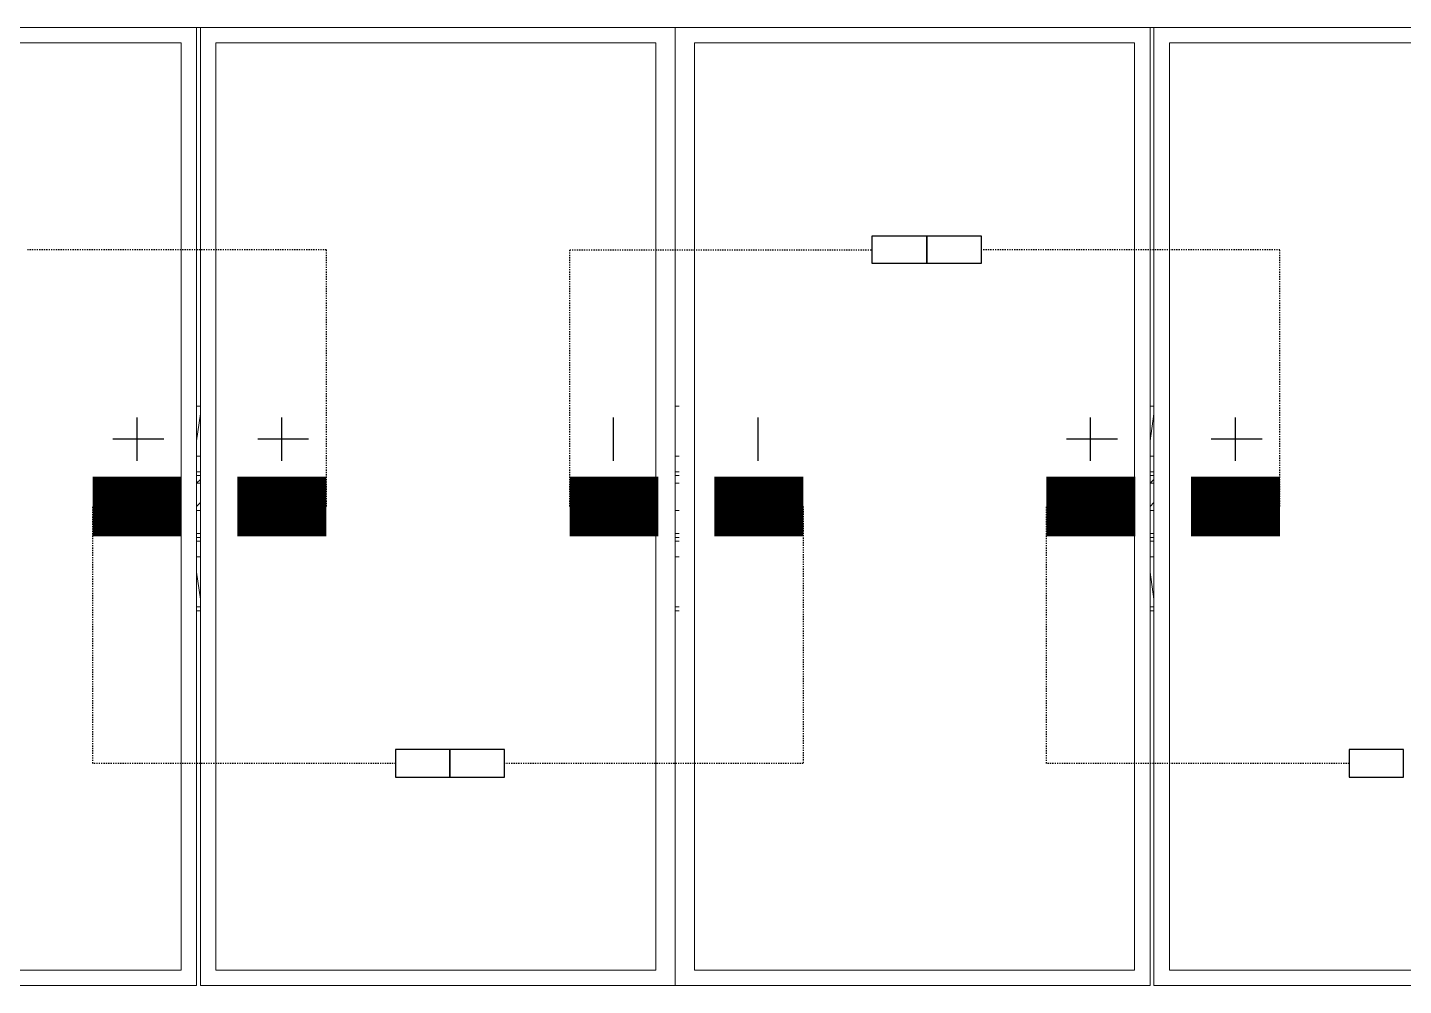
# Model space of a CAD drawing. Header units: feet. Extents: x -12372 to 90117, y -14865 to 4121.
# Drawn here: x 4892.8 to 5008.3, y 1367 to 1447.3 of the extents above; entities that cross this region are included whole.
import ezdxf

# ---------------------------------------------------------------- set-up
doc = ezdxf.new("R2010")
doc.units = ezdxf.units.FT
doc.header["$MEASUREMENT"] = 0
doc.linetypes.add('HIDDEN', pattern=[0.375, 0.25, -0.125])
for name, color, linetype in [('E-HARN-COMP', 8, 'Continuous'), ('E-TRNK-CABL-NEG', 6, 'HIDDEN'), ('E-TRUNK-CABLE-POS', 6, 'HIDDEN'), ('Polarity-Text', 7, 'Continuous')]:
    doc.layers.add(name, color=color, linetype=linetype)

# ---------------------------------------------------------------- blocks, each defined once
blk = doc.blocks.new('A$C47dfd34d')
at = {"lineweight": 5}
for points in [[(4.0715, 0.41332), (2.21824, 0.41332)], [(3.04154, 0.24666), (3.04154, 0.24332)], [(3.04321, 0.24666), (3.04154, 0.23499)], [(3.2482, 0.23499), (3.2482, 0.24666), (3.2482, 0.24332)], [(3.45319, 0.23499), (3.45486, 0.24666), (3.45486, 0.24332)], [(3.04154, 0.22832), (3.04321, 0.22832)], [(3.2482, 0.22832), (3.24987, 0.22832)], [(3.45319, 0.22832), (3.45486, 0.22832)], [(3.04321, 0.22166), (3.04154, 0.22166)], [(3.04154, 0.21999), (3.04321, 0.21999)], [(3.2482, 0.22166), (3.24987, 0.22166)], [(3.2482, 0.21999), (3.24987, 0.21999)], [(3.45486, 0.22166), (3.45319, 0.22166)], [(3.45319, 0.21999), (3.45486, 0.21999)], [(3.04321, 0.21666), (3.04154, 0.21666), (3.04321, 0.21832)], [(3.2482, 0.21832), (3.2482, 0.21666), (3.24987, 0.21666)], [(3.45486, 0.21666), (3.45319, 0.21666), (3.45486, 0.21832)], [(3.04154, 0.20666), (3.04321, 0.20832)], [(3.2482, 0.20666), (3.2482, 0.20832)], [(3.45319, 0.20666), (3.45486, 0.20832)], [(3.04321, 0.20499), (3.04154, 0.20499)], [(3.2482, 0.20499), (3.24987, 0.20499)], [(3.45486, 0.20499), (3.45319, 0.20499)], [(3.04154, 0.19499), (3.04321, 0.19499)], [(3.04321, 0.19333), (3.04154, 0.19333)], [(3.04154, 0.19166), (3.04321, 0.19166)], [(3.2482, 0.19499), (3.24987, 0.19499)], [(3.2482, 0.19333), (3.24987, 0.19333)], [(3.2482, 0.19166), (3.24987, 0.19166)], [(3.45319, 0.19499), (3.45486, 0.19499)], [(3.45486, 0.19333), (3.45319, 0.19333)], [(3.45319, 0.19166), (3.45486, 0.19166)], [(3.04321, 0.18499), (3.04154, 0.18499)], [(3.2482, 0.18499), (3.24987, 0.18499)], [(3.45486, 0.18499), (3.45319, 0.18499)], [(3.04154, 0.17833), (3.04321, 0.16666)], [(3.2482, 0.16999), (3.2482, 0.16666), (3.2482, 0.17833)], [(3.45486, 0.16999), (3.45486, 0.16666), (3.45319, 0.17833)], [(3.04154, 0.16999), (3.04154, 0.16666)], [(3.04154, 0.16666), (3.04154, 0.16666)], [(3.2482, 0.16666), (3.2482, 0.16666)], [(3.45486, 0.16666), (3.45486, 0.16666)], [(3.04154, 0.16333), (3.04321, 0.16333)], [(3.04154, 0.16166), (3.04321, 0.16166)], [(3.2482, 0.16333), (3.24987, 0.16333)], [(3.2482, 0.16166), (3.24987, 0.16166)], [(3.45319, 0.16333), (3.45486, 0.16333)], [(3.45319, 0.16166), (3.45486, 0.16166)]]:
    blk.add_lwpolyline(points, dxfattribs=at)
for points in [[(2.83655, 0.41332), (3.04154, 0.41332), (3.04154, 0), (2.83655, 0)], [(3.04321, 0.41332), (3.2482, 0.41332), (3.2482, 0), (3.04321, 0)], [(3.2482, 0), (3.45319, 0), (3.45319, 0.41332), (3.2482, 0.41332)], [(3.45486, 0.41332), (3.45486, 0), (3.65985, 0), (3.65985, 0.41332)], [(2.84322, 0.40665), (2.84322, 0.00667), (3.03488, 0.00667), (3.03488, 0.40665)], [(3.04988, 0.40665), (3.04988, 0.00667), (3.23987, 0.00667), (3.23987, 0.40665)], [(3.25653, 0.00667), (3.44653, 0.00667), (3.44653, 0.40665), (3.25653, 0.40665)], [(3.65318, 0.40665), (3.65318, 0.00667), (3.46153, 0.00667), (3.46153, 0.40665)], [(3.04321, 0.24999), (3.04154, 0.24999)], [(3.24987, 0.24999), (3.2482, 0.24999)], [(3.45486, 0.24999), (3.45319, 0.24999)]]:
    blk.add_lwpolyline(points, close=True, dxfattribs=at)

msp = doc.modelspace()

# ---------------------------------------------------------------- linework, layer by layer
at = {"layer": 'E-HARN-COMP'}
for points in [[(4968.26, 1429.87), (4968.26, 1427.54), (4963.69, 1427.54), (4963.69, 1429.87)], [(4972.82, 1429.87), (4972.82, 1427.54), (4968.26, 1427.54), (4968.26, 1429.87)], [(4928.26, 1384.47), (4928.26, 1386.8), (4923.7, 1386.8), (4923.7, 1384.47)], [(4932.83, 1384.47), (4932.83, 1386.8), (4928.26, 1386.8), (4928.26, 1384.47)], [(5008.26, 1384.47), (5008.26, 1386.8), (5003.7, 1386.8), (5003.7, 1384.47)]]:
    msp.add_lwpolyline(points, close=True, dxfattribs=at)
at = {"layer": 'E-HARN-COMP', "const_width": 5}
for points in [[(4898.3, 1407.17), (4905.76, 1407.17)], [(4917.9, 1407.17), (4910.44, 1407.17)], [(4938.31, 1407.17), (4945.76, 1407.17)], [(4957.9, 1407.17), (4950.44, 1407.17)], [(4978.3, 1407.17), (4985.76, 1407.17)], [(4997.9, 1407.17), (4990.44, 1407.17)]]:
    msp.add_lwpolyline(points, dxfattribs=at)
at = {"layer": 'E-TRNK-CABL-NEG', "ltscale": 0.1}
for points in [[(4938.31, 1407.17), (4938.31, 1428.7), (4963.7, 1428.7)], [(4957.9, 1407.17), (4957.9, 1385.63), (4932.83, 1385.63)]]:
    msp.add_lwpolyline(points, dxfattribs=at)
at = {"layer": 'E-TRUNK-CABLE-POS', "ltscale": 0.1}
for points in [[(4917.9, 1407.17), (4917.9, 1428.7), (4892.83, 1428.7)], [(4997.9, 1407.17), (4997.9, 1428.7), (4972.83, 1428.7)], [(4923.7, 1385.63), (4898.31, 1385.63), (4898.31, 1407.17)], [(5003.7, 1385.63), (4978.31, 1385.63), (4978.31, 1407.17)]]:
    msp.add_lwpolyline(points, dxfattribs=at)
at = {"layer": 'Polarity-Text'}
for p, q in [((4901.99, 1414.63), (4901.99, 1411.01)), ((4914.14, 1414.63), (4914.14, 1411.01)), ((4941.96, 1414.63), (4941.96, 1411.01)), ((4954.09, 1414.63), (4954.09, 1411.01)), ((4981.99, 1414.63), (4981.99, 1411.01)), ((4994.14, 1414.63), (4994.14, 1411.01)), ((4904.27, 1412.82), (4899.99, 1412.82)), ((4916.41, 1412.82), (4912.14, 1412.82)), ((4984.27, 1412.82), (4979.99, 1412.82)), ((4996.41, 1412.82), (4992.14, 1412.82))]:
    msp.add_line(p, q, dxfattribs=at)

# ---------------------------------------------------------------- block references
at = {"xscale": 194.318304, "yscale": 194.318304, "zscale": 194.318304}
msp.add_blockref('A$C47dfd34d', (4315.98, 1367.01), dxfattribs=at)

doc.saveas('drawing.dxf')
